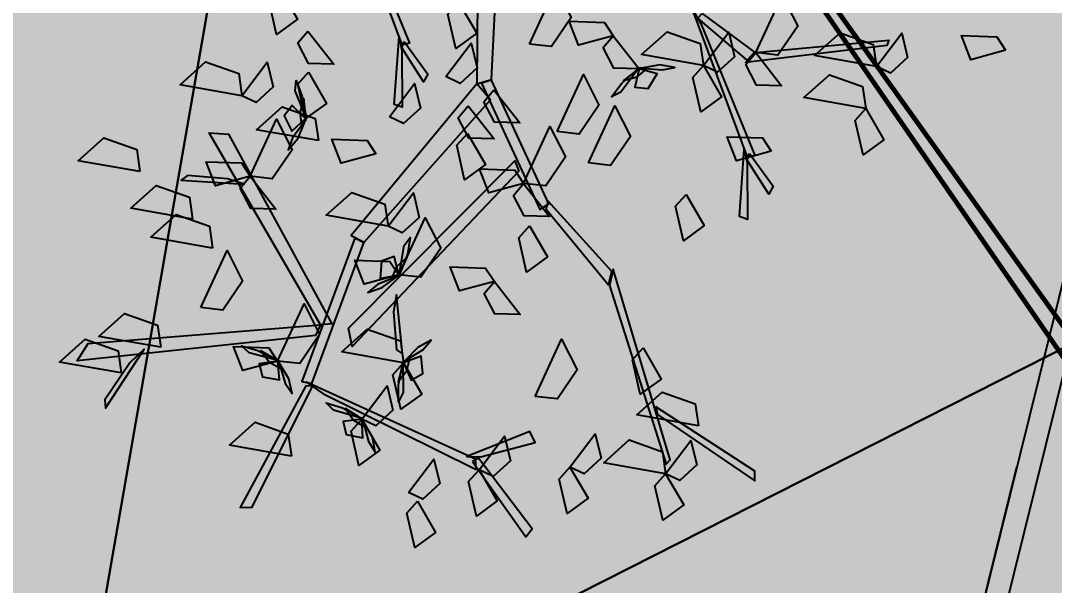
# Model space of a CAD drawing. Header units: metres. Extents: x 1851427 to 1852022, y 5183007 to 5183309.
# Drawn here: x 1851524.84 to 1851530.22, y 5183235.88 to 5183238.81 of the extents above; entities that cross this region are included whole.
import ezdxf

# ---------------------------------------------------------------- set-up
doc = ezdxf.new("R2010")
doc.units = ezdxf.units.M
doc.header["$LTSCALE"] = 2.5
doc.header["$PDMODE"] = 35
doc.header["$PDSIZE"] = 0.03
doc.layers.get('Defpoints').update_dxf_attribs({"linetype": 'CONTINUOUS'})
for name, color, linetype in [('PRO_PAR_HAC', 7, 'CONTINUOUS'), ('PRO_RES_AEP', 130, 'CONTINUOUS'), ('PRO_VOI_APLAT', 7, 'CONTINUOUS'), ('PRO_VOI_APLAT_CON', 6, 'CONTINUOUS'), ('PRO_VOI_BORDURES', 140, 'CONTINUOUS'), ('PRO_VOI_COTATION', 232, 'CONTINUOUS'), ('PRO_VOI_VEG', 81, 'CONTINUOUS'), ('TN_', 94, 'CONTINUOUS')]:
    doc.layers.add(name, color=color, linetype=linetype)
doc.layers.add('PRO_RES_EP', color=5, linetype='CONTINUOUS', lineweight=15)
doc.styles.add('Ecriture', font='')
doc.styles.get('Ecriture').set_extended_font_data('NewsGoth BT')
doc.dimstyles.new('Voirie', dxfattribs={"dimtxt": 0.8, "dimasz": 0.6, "dimexe": 0.18, "dimexo": 0.0625, "dimgap": 0, "dimtad": 0, "dimzin": 0, "dimdsep": 46, "dimtxsty": 'Ecriture', "dimcen": 0.04, "dimclrd": 256, "dimclre": 256, "dimclrt": 256, "dimaunit": 2, "dimadec": 3, "dimazin": 0, "dimtfac": 1, "dimtofl": 0, "dimtmove": 0, "dimatfit": 0, "dimfxl": 1, "dimtolj": 1, "dimtzin": 0, "dimlwd": -1, "dimarcsym": 0})

# ---------------------------------------------------------------- blocks, each defined once
blk = doc.blocks.new('arbre4')
at = {"layer": 'PRO_VOI_VEG', "color": 42, "linetype": 'ByBlock', "lineweight": -2, "extrusion": (-0.798146, 0.353014, 0.488205), "flags": 128}
for points, elevation in [([(0.5368, 2.0471), (1.3252, 3.4928), (1.3547, 3.3958), (0.4631, 1.8628), (0.5368, 2.0471)], 2.2142), ([(0.4609, 6.004), (1.2494, 7.4496), (1.2789, 7.3526), (0.3872, 5.8196), (0.4609, 6.004)], 1.3369)]:
    blk.add_lwpolyline(points, close=True, dxfattribs=dict(at, elevation=elevation))
at = {"layer": 'PRO_VOI_VEG', "color": 42, "linetype": 'ByBlock', "lineweight": -2, "extrusion": (0.123326, 0.805569, 0.579526), "elevation": 0.4072, "flags": 128}
blk.add_lwpolyline([(0.1341, 0.9159), (0.0441, 3.1302), (-0.0637, 3.0582), (-0.0278, 0.9055), (0.1341, 0.9159)], close=True, dxfattribs=at)
at = {"layer": 'PRO_VOI_VEG', "linetype": 'ByBlock', "lineweight": -2, "extrusion": (0.843665, 0.223353, 0.488205), "flags": 128}
for points, elevation in [([(-0.1897, 5.444), (-0.4522, 5.3383), (-0.5081, 5.7145), (-0.2471, 5.6566), (-0.1897, 5.444)], 0.9998), ([(-0.7234, 2.0725), (-0.9859, 1.9667), (-1.0417, 2.3429), (-0.7808, 2.2851), (-0.7234, 2.0725)], 0.5168), ([(-0.8503, 6.2345), (-1.1128, 6.1287), (-1.1687, 6.5049), (-0.9077, 6.4471), (-0.8503, 6.2345)], 1.4414), ([(-1.7636, 4.4768), (-2.026, 4.3711), (-2.0819, 4.7473), (-1.8209, 4.6894), (-1.7636, 4.4768)], 3.6562), ([(-1.6663, 5.3669), (-1.9288, 5.2612), (-1.9846, 5.6374), (-1.7237, 5.5795), (-1.6663, 5.3669)], 2.0649), ([(-2.46, 5.3933), (-2.7225, 5.2876), (-2.7783, 5.6638), (-2.5174, 5.6059), (-2.46, 5.3933)], 5.356), ([(-2.6258, 6.1114), (-2.8883, 6.0057), (-2.9441, 6.3819), (-2.6832, 6.324), (-2.6258, 6.1114)], 4.0724), ([(-2.4655, 5.2636), (-2.728, 5.1579), (-2.7838, 5.5341), (-2.5229, 5.4763), (-2.4655, 5.2636)], 2.2495), ([(-3.1219, 7.2801), (-3.3844, 7.1744), (-3.4402, 7.5506), (-3.1793, 7.4927), (-3.1219, 7.2801)], 1.9832), ([(-3.5987, 5.0186), (-3.8612, 4.9129), (-3.9171, 5.2891), (-3.6561, 5.2312), (-3.5987, 5.0186)], 2.6876), ([(-3.4152, 5.6727), (-3.6777, 5.567), (-3.7335, 5.9432), (-3.4726, 5.8853), (-3.4152, 5.6727)], 0.5909), ([(-4.0553, 5.725), (-4.3178, 5.6192), (-4.3737, 5.9954), (-4.1127, 5.9376), (-4.0553, 5.725)], 1.4249), ([(-4.2579, 6.596), (-4.5204, 6.4903), (-4.5763, 6.8665), (-4.3153, 6.8086), (-4.2579, 6.596)], 2.6498), ([(-4.537, 6.513), (-4.7995, 6.4072), (-4.8554, 6.7834), (-4.5944, 6.7256), (-4.537, 6.513)], 3.3545), ([(-4.1268, 5.5788), (-4.3893, 5.4731), (-4.4452, 5.8493), (-4.1842, 5.7914), (-4.1268, 5.5788)], 0.7589)]:
    blk.add_lwpolyline(points, close=True, dxfattribs=dict(at, elevation=elevation))
at = {"layer": 'PRO_VOI_VEG', "linetype": 'ByBlock', "lineweight": -2, "extrusion": (0.372929, 2.33265e-10, 0.92786), "elevation": 3.1369, "flags": 128}
blk.add_lwpolyline([(-1.1918, 1.1054), (-0.7838, 0.8607), (-1.0189, 0.7545), (-1.2229, 0.9299), (-1.1918, 1.1054)], close=True, dxfattribs=at)
at = {"layer": 'PRO_VOI_VEG', "linetype": 'ByBlock', "lineweight": -2, "extrusion": (-2.5163e-10, -0.654654, 0.755929), "elevation": 6.5073, "flags": 128}
blk.add_lwpolyline([(-1.4892, 4.3476), (-1.3162, 4.0051), (-1.503, 4.0296), (-1.5708, 4.238), (-1.4892, 4.3476)], close=True, dxfattribs=at)
at = {"layer": 'PRO_VOI_VEG', "linetype": 'ByBlock', "lineweight": -2, "extrusion": (0.372929, -8.74769e-10, 0.92786), "elevation": 7.8909, "flags": 128}
blk.add_lwpolyline([(-1.3806, 1.2122), (-0.9725, 0.9675), (-1.2076, 0.8613), (-1.4116, 1.0368), (-1.3806, 1.2122)], close=True, dxfattribs=at)
at = {"layer": 'PRO_VOI_VEG', "color": 42, "linetype": 'ByBlock', "lineweight": -2, "extrusion": (-0.89221, -0.02421, 0.450971), "flags": 128}
for points, elevation in [([(1.1483, 3.2196), (1.5663, 3.1308), (1.5398, 3.0075), (1.044, 3.198), (1.1483, 3.2196)], 2.5642), ([(2.2374, 7.0329), (2.6553, 6.9441), (2.6289, 6.8208), (2.1331, 7.0114), (2.2374, 7.0329)], 1.7248)]:
    blk.add_lwpolyline(points, close=True, dxfattribs=dict(at, elevation=elevation))
at = {"layer": 'PRO_VOI_VEG', "linetype": 'ByBlock', "lineweight": -2, "extrusion": (9.90247e-10, -0.872729, 0.488205), "elevation": 5.043, "flags": 128}
blk.add_lwpolyline([(0.7712, 6.6051), (0.5088, 6.4994), (0.4529, 6.8756), (0.7139, 6.8177), (0.7712, 6.6051)], close=True, dxfattribs=at)
at = {"layer": 'PRO_VOI_VEG', "color": 42, "linetype": 'ByBlock', "lineweight": -2, "extrusion": (-0.888751, 0.393088, 0.235804), "elevation": -0.3147, "flags": 128}
blk.add_lwpolyline([(0.3872, 6.1157), (0.5272, 8.0824), (0.6009, 7.9435), (0.4314, 6.0409), (0.3872, 6.1157)], close=True, dxfattribs=at)
at = {"layer": 'PRO_VOI_VEG', "linetype": 'ByBlock', "lineweight": -2, "extrusion": (-0.095442, 0.360509, 0.92786), "flags": 128}
for points, elevation in [([(2.3097, 3.6916), (2.7178, 3.4468), (2.4827, 3.3406), (2.2787, 3.5161), (2.3097, 3.6916)], 6.8952), ([(-1.0053, 3.759), (-0.5972, 3.5143), (-0.8323, 3.4081), (-1.0363, 3.5836), (-1.0053, 3.759)], 4.6237), ([(-2.2183, 4.6614), (-1.8102, 4.4167), (-2.0453, 4.3105), (-2.2493, 4.486), (-2.2183, 4.6614)], 5.7247), ([(1.8811, 4.0209), (2.2892, 3.7762), (2.0541, 3.67), (1.8501, 3.8455), (1.8811, 4.0209)], 6.3717), ([(-2.0413, 5.013), (-1.6333, 4.7683), (-1.8683, 4.6621), (-2.0724, 4.8376), (-2.0413, 5.013)], 5.8762), ([(3.2103, 3.6444), (3.6184, 3.3997), (3.3833, 3.2935), (3.1793, 3.469), (3.2103, 3.6444)], 6.0132), ([(2.956, 4.2829), (3.3641, 4.0382), (3.129, 3.932), (2.9249, 4.1074), (2.956, 4.2829)], 6.3648), ([(1.6, 4.094), (2.0081, 3.8493), (1.773, 3.7431), (1.569, 3.9185), (1.6, 4.094)], 4.489), ([(2.8862, 3.6731), (3.2943, 3.4284), (3.0592, 3.3222), (2.8552, 3.4976), (2.8862, 3.6731)], 4.1703), ([(3.4912, 4.3702), (3.8993, 4.1255), (3.6642, 4.0193), (3.4601, 4.1948), (3.4912, 4.3702)], 4.378), ([(3.8302, 4.4487), (4.2382, 4.204), (4.0032, 4.0978), (3.7991, 4.2733), (3.8302, 4.4487)], 4.3465), ([(1.8234, 4.4791), (2.2315, 4.2344), (1.9964, 4.1282), (1.7923, 4.3036), (1.8234, 4.4791)], 2.7729), ([(2.837, 5.3739), (3.245, 5.1292), (3.01, 5.023), (2.8059, 5.1984), (2.837, 5.3739)], 3.9746), ([(-0.0958, 6.0943), (0.3123, 5.8496), (0.0772, 5.7434), (-0.1268, 5.9188), (-0.0958, 6.0943)], 3.6851), ([(0.252, 6.3324), (0.6601, 6.0877), (0.425, 5.9815), (0.221, 6.1569), (0.252, 6.3324)], 3.5894)]:
    blk.add_lwpolyline(points, close=True, dxfattribs=dict(at, elevation=elevation))
at = {"layer": 'PRO_VOI_VEG', "color": 42, "linetype": 'ByBlock', "lineweight": -2, "extrusion": (-0.900289, 0.398191, 0.175849), "flags": 128}
for points, elevation in [([(1.3252, 3.9299), (1.4947, 5.3399), (1.561, 5.2748), (1.3768, 3.9299), (1.3252, 3.9299)], 0.9752), ([(1.2494, 7.3821), (1.4189, 8.7921), (1.4852, 8.727), (1.301, 7.3821), (1.2494, 7.3821)], -1.1483)]:
    blk.add_lwpolyline(points, close=True, dxfattribs=dict(at, elevation=elevation))
at = {"layer": 'PRO_VOI_VEG', "linetype": 'ByBlock', "lineweight": -2, "extrusion": (0.632852, 0.167542, 0.755929), "flags": 128}
for points, elevation in [([(-0.8538, 5.1759), (-0.6808, 4.8334), (-0.8676, 4.8579), (-0.9354, 5.0663), (-0.8538, 5.1759)], 2.4484), ([(-1.2153, 6.1317), (-1.0423, 5.7892), (-1.2291, 5.8137), (-1.2969, 6.0221), (-1.2153, 6.1317)], 5.812), ([(-1.7636, 2.9664), (-1.5906, 2.6238), (-1.7773, 2.6484), (-1.8451, 2.8568), (-1.7636, 2.9664)], 4.9608), ([(-2.1902, 3.1164), (-2.0172, 2.7738), (-2.204, 2.7984), (-2.2718, 3.0067), (-2.1902, 3.1164)], 6.9869), ([(-1.3605, 2.6479), (-1.1875, 2.3054), (-1.3742, 2.3299), (-1.442, 2.5383), (-1.3605, 2.6479)], 1.0322), ([(-2.1246, 6.0027), (-1.9516, 5.6602), (-2.1383, 5.6847), (-2.2061, 5.8931), (-2.1246, 6.0027)], 4.4873), ([(-3.4152, 5.7263), (-3.2422, 5.3838), (-3.4289, 5.4083), (-3.4967, 5.6167), (-3.4152, 5.7263)], 3.1695), ([(-4.0553, 4.899), (-3.8824, 4.5565), (-4.0691, 4.5811), (-4.1369, 4.7894), (-4.0553, 4.899)], 3.2871), ([(-4.2579, 4.4124), (-4.0849, 4.0699), (-4.2716, 4.0944), (-4.3394, 4.3028), (-4.2579, 4.4124)], 3.7085), ([(-4.0434, 7.2457), (-3.8704, 6.9032), (-4.0572, 6.9277), (-4.125, 7.1361), (-4.0434, 7.2457)], 5.1543), ([(-4.537, 4.9837), (-4.364, 4.6412), (-4.5507, 4.6658), (-4.6185, 4.8741), (-4.537, 4.9837)], 5.3697)]:
    blk.add_lwpolyline(points, close=True, dxfattribs=dict(at, elevation=elevation))
at = {"layer": 'PRO_VOI_VEG', "linetype": 'ByBlock', "lineweight": -2, "extrusion": (4.78427e-09, -0.654654, 0.755929), "elevation": 6.6466, "flags": 128}
blk.add_lwpolyline([(0.7712, 4.1997), (0.9442, 3.8572), (0.7575, 3.8818), (0.6897, 4.0901), (0.7712, 4.1997)], close=True, dxfattribs=at)
at = {"layer": 'PRO_VOI_VEG', "color": 6, "linetype": 'ByBlock', "lineweight": -2, "extrusion": (-0.960342, -0.224855, 0.164872), "elevation": 2.9071, "flags": 128}
blk.add_lwpolyline([(1.2254, 5.9975), (1.0034, 5.8906), (0.9329, 6.0699), (1.0588, 6.124), (1.2254, 5.9975)], close=True, dxfattribs=at)
at = {"layer": 'PRO_VOI_VEG', "color": 42, "linetype": 'ByBlock', "lineweight": -2, "extrusion": (-0.853501, 0.377497, 0.359211), "elevation": 0.7196, "flags": 128}
blk.add_lwpolyline([(0.5272, 8.0527), (0.1072, 10.5556), (0.1514, 10.5556), (0.623, 7.9194), (0.5272, 8.0527)], close=True, dxfattribs=at)
at = {"layer": 'PRO_VOI_VEG', "linetype": 'ByBlock', "lineweight": -2, "extrusion": (-4.92672e-09, -0.654654, 0.755929), "elevation": 6.7802, "flags": 128}
blk.add_lwpolyline([(1.818, 4.0455), (1.991, 3.703), (1.8042, 3.7275), (1.7365, 3.9359), (1.818, 4.0455)], close=True, dxfattribs=at)
at = {"layer": 'PRO_VOI_VEG', "linetype": 'ByBlock', "lineweight": -2, "extrusion": (9.90357e-10, -0.872729, 0.488205), "elevation": 5.0562, "flags": 128}
blk.add_lwpolyline([(3.6703, 5.9667), (3.4079, 5.861), (3.352, 6.2372), (3.613, 6.1793), (3.6703, 5.9667)], close=True, dxfattribs=at)
at = {"layer": 'PRO_VOI_VEG', "color": 42, "linetype": 'ByBlock', "lineweight": -2, "extrusion": (0.715812, 0.230111, 0.659289), "elevation": 1.31, "flags": 128}
blk.add_lwpolyline([(-1.3064, 2.5579), (-1.9997, 4.5127), (-2.081, 4.4029), (-1.4555, 2.4808), (-1.3064, 2.5579)], close=True, dxfattribs=at)
at = {"layer": 'PRO_VOI_VEG', "color": 42, "linetype": 'ByBlock', "lineweight": -2, "extrusion": (0.117148, 0.690201, 0.714072), "elevation": 0.9423, "flags": 128}
for points in [[(-0.0158, 2.9868), (-0.5345, 4.2377), (-0.5974, 4.1723), (-0.0875, 2.9468), (-0.0158, 2.9868)], [(-0.3516, 3.8619), (0.7588, 5.8409), (0.7985, 5.6534), (-0.3165, 3.7606), (-0.3516, 3.8619)]]:
    blk.add_lwpolyline(points, close=True, dxfattribs=at)
at = {"layer": 'PRO_VOI_VEG', "linetype": 'ByBlock', "lineweight": -2, "extrusion": (0.372929, -1.31215e-09, 0.92786), "flags": 128}
for points, elevation in [([(-1.8552, 2.7885), (-1.4471, 2.5438), (-1.6822, 2.4376), (-1.8862, 2.6131), (-1.8552, 2.7885)], 7.7453), ([(-2.0174, 3.74), (-1.6094, 3.4953), (-1.8444, 3.3891), (-2.0485, 3.5645), (-2.0174, 3.74)], 3.9482)]:
    blk.add_lwpolyline(points, close=True, dxfattribs=dict(at, elevation=elevation))
at = {"layer": 'PRO_VOI_VEG', "color": 6, "linetype": 'ByBlock', "lineweight": -2, "extrusion": (0.691544, -0.703267, 0.164872), "elevation": 2.9047, "flags": 128}
blk.add_lwpolyline([(-0.3312, 7.1829), (-0.5532, 7.076), (-0.6237, 7.2553), (-0.4979, 7.3094), (-0.3312, 7.1829)], close=True, dxfattribs=at)
at = {"layer": 'PRO_VOI_VEG', "color": 6, "linetype": 'ByBlock', "lineweight": -2, "extrusion": (-0.401921, 0.908201, 0.116747), "elevation": -0.7955, "flags": 128}
blk.add_lwpolyline([(-0.2899, 7.7088), (-0.1384, 7.9343), (-0.2419, 8.1488), (-0.3306, 7.9948), (-0.2899, 7.7088)], close=True, dxfattribs=at)
at = {"layer": 'PRO_VOI_VEG', "color": 6, "linetype": 'ByBlock', "lineweight": -2, "extrusion": (0.353183, -0.798071, 0.488205), "elevation": 5.1648, "flags": 128}
blk.add_lwpolyline([(0.2825, 5.7613), (0.1901, 5.5471), (0.2715, 5.4303), (0.3824, 5.5617), (0.2825, 5.7613)], close=True, dxfattribs=at)
at = {"layer": 'PRO_VOI_VEG', "color": 6, "linetype": 'ByBlock', "lineweight": -2, "extrusion": (-0.120391, -0.981089, 0.151559), "elevation": 2.4311, "flags": 128}
blk.add_lwpolyline([(1.1285, 7.2535), (1.2856, 7.2074), (1.376, 7.3632), (1.264, 7.4458), (1.1285, 7.2535)], close=True, dxfattribs=at)
at = {"layer": 'PRO_VOI_VEG', "color": 6, "linetype": 'ByBlock', "lineweight": -2, "extrusion": (-0.865324, 0.113447, 0.488205), "elevation": 4.2767, "flags": 128}
blk.add_lwpolyline([(1.8089, 4.9189), (1.7165, 4.7047), (1.7978, 4.5879), (1.9088, 4.7193), (1.8089, 4.9189)], close=True, dxfattribs=at)
at = {"layer": 'PRO_VOI_VEG', "color": 6, "linetype": 'ByBlock', "lineweight": -2, "extrusion": (0.984735, -0.129102, 0.116747), "elevation": -0.5707, "flags": 128}
blk.add_lwpolyline([(-1.8163, 6.5056), (-1.6647, 6.731), (-1.7683, 6.9455), (-1.857, 6.7915), (-1.8163, 6.5056)], close=True, dxfattribs=at)
at = {"layer": 'PRO_VOI_VEG', "linetype": 'ByBlock', "lineweight": -2, "extrusion": (-2.51659e-10, -0.654654, 0.755929), "elevation": 4.1288, "flags": 128}
blk.add_lwpolyline([(-0.1438, 1.5758), (0.0292, 1.2333), (-0.1576, 1.2578), (-0.2253, 1.4662), (-0.1438, 1.5758)], close=True, dxfattribs=at)
at = {"layer": 'PRO_VOI_VEG', "color": 42, "linetype": 'ByBlock', "lineweight": -2, "extrusion": (0.467607, -0.569947, 0.67565), "elevation": 4.1436, "flags": 128}
blk.add_lwpolyline([(-3.2067, 2.3733), (-2.8223, 4.7475), (-2.7247, 4.5887), (-3.1414, 2.2936), (-3.2067, 2.3733)], close=True, dxfattribs=at)
at = {"layer": 'PRO_VOI_VEG', "color": 6, "linetype": 'ByBlock', "lineweight": -2, "extrusion": (-0.77532, 0.613114, 0.151559), "elevation": 1.1712, "flags": 128}
blk.add_lwpolyline([(2.252, 6.2642), (2.4091, 6.2181), (2.4995, 6.3739), (2.3875, 6.4566), (2.252, 6.2642)], close=True, dxfattribs=at)
at = {"layer": 'PRO_VOI_VEG', "linetype": 'ByBlock', "lineweight": -2, "extrusion": (1.09031e-10, -0.654654, 0.755929), "elevation": 6.9341, "flags": 128}
blk.add_lwpolyline([(-0.342, 3.8678), (-0.169, 3.5253), (-0.3558, 3.5498), (-0.4236, 3.7582), (-0.342, 3.8678)], close=True, dxfattribs=at)
at = {"layer": 'PRO_VOI_VEG', "linetype": 'ByBlock', "lineweight": -2, "extrusion": (0.372929, 1.77868e-09, 0.92786), "elevation": 3.2759, "flags": 128}
blk.add_lwpolyline([(-2.1056, 0.7597), (-1.6975, 0.515), (-1.9326, 0.4088), (-2.1366, 0.5843), (-2.1056, 0.7597)], close=True, dxfattribs=at)
at = {"layer": 'PRO_VOI_VEG', "linetype": 'ByBlock', "lineweight": -2, "extrusion": (9.9025e-10, -0.872729, 0.488205), "flags": 128}
for points, elevation in [([(-1.0531, 2.6869), (-1.3155, 2.5812), (-1.3714, 2.9574), (-1.1104, 2.8995), (-1.0531, 2.6869)], 3.7029), ([(0.0247, 2.5397), (-0.2377, 2.434), (-0.2936, 2.8102), (-0.0327, 2.7523), (0.0247, 2.5397)], 3.9661)]:
    blk.add_lwpolyline(points, close=True, dxfattribs=dict(at, elevation=elevation))
at = {"layer": 'PRO_VOI_VEG', "linetype": 'ByBlock', "lineweight": -2, "extrusion": (0.372929, 2.33267e-10, 0.92786), "elevation": 4.7025, "flags": 128}
blk.add_lwpolyline([(-2.2215, 1.8634), (-1.8134, 1.6187), (-2.0485, 1.5125), (-2.2525, 1.6879), (-2.2215, 1.8634)], close=True, dxfattribs=at)
at = {"layer": 'PRO_VOI_VEG', "linetype": 'ByBlock', "lineweight": -2, "extrusion": (-3.21725e-09, -0.872729, 0.488205), "flags": 128}
for points, elevation in [([(-1.9978, 3.4295), (-2.2603, 3.3238), (-2.3161, 3.7), (-2.0552, 3.6421), (-1.9978, 3.4295)], 4.2301), ([(-0.951, 2.6381), (-1.2135, 2.5324), (-1.2694, 2.9086), (-1.0084, 2.8507), (-0.951, 2.6381)], 4.7174)]:
    blk.add_lwpolyline(points, close=True, dxfattribs=dict(at, elevation=elevation))
at = {"layer": 'PRO_VOI_VEG', "color": 42, "linetype": 'ByBlock', "lineweight": -2, "extrusion": (0.64699, -0.584454, 0.489712), "elevation": 2.7052, "flags": 128}
blk.add_lwpolyline([(-2.9553, 5.3285), (-3.1179, 5.8389), (-3.1744, 5.874), (-2.9114, 5.0814), (-2.9553, 5.3285)], close=True, dxfattribs=at)
at = {"layer": 'PRO_VOI_VEG', "linetype": 'ByBlock', "lineweight": -2, "extrusion": (9.90251e-10, -0.872729, 0.488205), "flags": 128}
for points, elevation in [([(1.8787, 4.4069), (1.6162, 4.3012), (1.5604, 4.6774), (1.8213, 4.6196), (1.8787, 4.4069)], 4.8938), ([(-0.2458, 3.7736), (-0.5083, 3.6679), (-0.5642, 4.0441), (-0.3032, 3.9862), (-0.2458, 3.7736)], 5.4695)]:
    blk.add_lwpolyline(points, close=True, dxfattribs=dict(at, elevation=elevation))
at = {"layer": 'PRO_VOI_VEG', "linetype": 'ByBlock', "lineweight": -2, "extrusion": (-2.51652e-10, -0.654654, 0.755929), "elevation": 5.8288, "flags": 128}
blk.add_lwpolyline([(-1.9978, 2.3791), (-1.8248, 2.0365), (-2.0115, 2.0611), (-2.0793, 2.2695), (-1.9978, 2.3791)], close=True, dxfattribs=at)
at = {"layer": 'PRO_VOI_VEG', "linetype": 'ByBlock', "lineweight": -2, "extrusion": (-4.92671e-09, -0.654654, 0.755929), "flags": 128}
for points, elevation in [([(0.0247, 2.5212), (0.1977, 2.1787), (0.011, 2.2032), (-0.0568, 2.4116), (0.0247, 2.5212)], 6.3046), ([(-0.2458, 0.7992), (-0.0728, 0.4567), (-0.2596, 0.4813), (-0.3274, 0.6896), (-0.2458, 0.7992)], 5.4003)]:
    blk.add_lwpolyline(points, close=True, dxfattribs=dict(at, elevation=elevation))
at = {"layer": 'PRO_VOI_VEG', "color": 42, "linetype": 'ByBlock', "lineweight": -2, "extrusion": (-0.708702, 0.594292, 0.380209), "elevation": -0.1795, "flags": 128}
blk.add_lwpolyline([(1.7418, 4.0115), (1.9291, 5.8754), (1.8347, 5.7712), (1.6866, 3.9569), (1.7418, 4.0115)], close=True, dxfattribs=at)
at = {"layer": 'PRO_VOI_VEG', "linetype": 'ByBlock', "lineweight": -2, "extrusion": (0.372929, 1.77869e-09, 0.92786), "elevation": 3.9185, "flags": 128}
blk.add_lwpolyline([(-2.8291, 2.5999), (-2.4211, 2.3552), (-2.6561, 2.249), (-2.8602, 2.4245), (-2.8291, 2.5999)], close=True, dxfattribs=at)
at = {"layer": 'PRO_VOI_VEG', "color": 42, "linetype": 'ByBlock', "lineweight": -2, "extrusion": (0.61949, 0.103981, 0.778087), "elevation": 2.2461, "flags": 128}
for points in [[(-2.2906, 3.9436), (-3.2312, 4.7621), (-3.2626, 4.6739), (-2.3395, 3.8728), (-2.2906, 3.9436)], [(-2.9243, 4.5299), (-2.6846, 6.8004), (-2.5776, 6.6586), (-2.8544, 4.4601), (-2.9243, 4.5299)]]:
    blk.add_lwpolyline(points, close=True, dxfattribs=at)
at = {"layer": 'PRO_VOI_VEG', "linetype": 'ByBlock', "lineweight": -2, "extrusion": (0.372929, 2.33268e-10, 0.92786), "elevation": 2.9444, "flags": 128}
blk.add_lwpolyline([(-2.9622, 3.8098), (-2.5541, 3.565), (-2.7892, 3.4588), (-2.9932, 3.6343), (-2.9622, 3.8098)], close=True, dxfattribs=at)
at = {"layer": 'PRO_VOI_VEG', "color": 6, "linetype": 'ByBlock', "lineweight": -2, "extrusion": (-0.937099, 0.307673, 0.164872), "elevation": 0.7776, "flags": 128}
blk.add_lwpolyline([(2.9866, 4.5535), (2.7646, 4.4466), (2.6941, 4.6259), (2.82, 4.6801), (2.9866, 4.5535)], close=True, dxfattribs=at)
at = {"layer": 'PRO_VOI_VEG', "color": 6, "linetype": 'ByBlock', "lineweight": -2, "extrusion": (-0.67993, 0.547131, 0.488205), "elevation": 1.3471, "flags": 128}
blk.add_lwpolyline([(2.8004, 4.5235), (2.7079, 4.3093), (2.7893, 4.1925), (2.9002, 4.3239), (2.8004, 4.5235)], close=True, dxfattribs=at)
at = {"layer": 'PRO_VOI_VEG', "color": 6, "linetype": 'ByBlock', "lineweight": -2, "extrusion": (0.773757, -0.622632, 0.116747), "elevation": 1.5696, "flags": 128}
blk.add_lwpolyline([(-2.8077, 4.4665), (-2.6562, 4.6919), (-2.7597, 4.9064), (-2.8484, 4.7524), (-2.8077, 4.4665)], close=True, dxfattribs=at)
at = {"layer": 'PRO_VOI_VEG', "color": 6, "linetype": 'ByBlock', "lineweight": -2, "extrusion": (-0.343079, 0.926999, 0.151559), "elevation": -1.6061, "flags": 128}
blk.add_lwpolyline([(1.8903, 4.894), (2.0475, 4.8479), (2.1378, 5.0037), (2.0259, 5.0864), (1.8903, 4.894)], close=True, dxfattribs=at)
at = {"layer": 'PRO_VOI_VEG', "color": 42, "linetype": 'ByBlock', "lineweight": -2, "extrusion": (-0.69055, 0.517001, 0.505816), "elevation": 0.7271, "flags": 128}
for points in [[(2.0587, 5.7834), (2.9491, 7.8955), (2.9065, 7.9111), (1.9406, 5.6968), (2.0587, 5.7834)], [(2.6735, 7.3969), (2.7007, 9.1258), (2.6383, 9.0488), (2.6323, 7.3121), (2.6735, 7.3969)]]:
    blk.add_lwpolyline(points, close=True, dxfattribs=at)
at = {"layer": 'PRO_VOI_VEG', "linetype": 'ByBlock', "lineweight": -2, "extrusion": (0.372929, 1.77872e-09, 0.92786), "elevation": 5.0784, "flags": 128}
blk.add_lwpolyline([(-3.4013, 4.0843), (-2.9932, 3.8396), (-3.2283, 3.7334), (-3.4323, 3.9089), (-3.4013, 4.0843)], close=True, dxfattribs=at)
at = {"layer": 'PRO_VOI_VEG', "color": 42, "linetype": 'ByBlock', "lineweight": -2, "extrusion": (0.124848, 0.849428, 0.512724), "elevation": -0.4391, "flags": 128}
blk.add_lwpolyline([(0.5482, 5.5351), (0.5064, 6.0797), (0.4602, 6.1345), (0.5351, 5.2847), (0.5482, 5.5351)], close=True, dxfattribs=at)
at = {"layer": 'PRO_VOI_VEG', "color": 42, "linetype": 'ByBlock', "lineweight": -2, "extrusion": (0.750363, 0.284537, 0.596652), "elevation": 0.241, "flags": 128}
blk.add_lwpolyline([(-2.0561, 6.994), (-2.2266, 7.4737), (-2.2837, 7.5056), (-2.0083, 6.7608), (-2.0561, 6.994)], close=True, dxfattribs=at)
at = {"layer": 'PRO_VOI_VEG', "linetype": 'ByBlock', "lineweight": -2, "extrusion": (9.90252e-10, -0.872729, 0.488205), "elevation": 5.2168, "flags": 128}
blk.add_lwpolyline([(-1.8958, 2.3588), (-2.1583, 2.2531), (-2.2141, 2.6293), (-1.9532, 2.5714), (-1.8958, 2.3588)], close=True, dxfattribs=at)
at = {"layer": 'PRO_VOI_VEG', "color": 6, "linetype": 'ByBlock', "lineweight": -2, "extrusion": (-0.395699, -0.90346, 0.164872), "elevation": 4.5799, "flags": 128}
blk.add_lwpolyline([(-0.37, 3.9179), (-0.592, 3.811), (-0.6625, 3.9903), (-0.5366, 4.0445), (-0.37, 3.9179)], close=True, dxfattribs=at)
at = {"layer": 'PRO_VOI_VEG', "color": 6, "linetype": 'ByBlock', "lineweight": -2, "extrusion": (0.693632, 0.710806, 0.116747), "elevation": -3.1887, "flags": 128}
blk.add_lwpolyline([(-1.0261, 5.0258), (-0.8745, 5.2513), (-0.978, 5.4657), (-1.0667, 5.3117), (-1.0261, 5.0258)], close=True, dxfattribs=at)
at = {"layer": 'PRO_VOI_VEG', "color": 6, "linetype": 'ByBlock', "lineweight": -2, "extrusion": (0.497589, -0.85407, 0.151559), "elevation": 3.5984, "flags": 128}
blk.add_lwpolyline([(-2.5704, 6.8441), (-2.4133, 6.798), (-2.3229, 6.9538), (-2.4349, 7.0364), (-2.5704, 6.8441)], close=True, dxfattribs=at)
at = {"layer": 'PRO_VOI_VEG', "color": 6, "linetype": 'ByBlock', "lineweight": -2, "extrusion": (-0.609521, -0.624612, 0.488205), "elevation": 5.5284, "flags": 128}
blk.add_lwpolyline([(1.0187, 2.1845), (0.9263, 1.9703), (1.0076, 1.8535), (1.1185, 1.9849), (1.0187, 2.1845)], close=True, dxfattribs=at)
at = {"layer": 'PRO_VOI_VEG', "color": 6, "linetype": 'ByBlock', "lineweight": -2, "extrusion": (-0.955509, -0.253047, 0.151559), "elevation": 3.3624, "flags": 128}
blk.add_lwpolyline([(2.8191, 4.1322), (2.9762, 4.0861), (3.0665, 4.2419), (2.9546, 4.3245), (2.8191, 4.1322)], close=True, dxfattribs=at)
at = {"layer": 'PRO_VOI_VEG', "color": 6, "linetype": 'ByBlock', "lineweight": -2, "extrusion": (-0.869419, 0.480084, 0.116747), "elevation": 0.026, "flags": 128}
blk.add_lwpolyline([(3.5089, 7.3829), (3.6604, 7.6084), (3.5569, 7.8228), (3.4682, 7.6689), (3.5089, 7.3829)], close=True, dxfattribs=at)
at = {"layer": 'PRO_VOI_VEG', "color": 6, "linetype": 'ByBlock', "lineweight": -2, "extrusion": (0.763992, -0.421868, 0.488205), "elevation": 4.3083, "flags": 128}
blk.add_lwpolyline([(-3.5163, 5.9794), (-3.6087, 5.7653), (-3.5273, 5.6484), (-3.4164, 5.7799), (-3.5163, 5.9794)], close=True, dxfattribs=at)
at = {"layer": 'PRO_VOI_VEG', "linetype": 'ByBlock', "lineweight": -2, "extrusion": (0.372929, -1.31216e-09, 0.92786), "elevation": 5.7831, "flags": 128}
blk.add_lwpolyline([(-3.8049, 2.3312), (-3.3969, 2.0864), (-3.6319, 1.9802), (-3.836, 2.1557), (-3.8049, 2.3312)], close=True, dxfattribs=at)
at = {"layer": 'PRO_VOI_VEG', "color": 6, "linetype": 'ByBlock', "lineweight": -2, "extrusion": (0.976083, -0.141702, 0.164872), "elevation": 0.7578, "flags": 128}
blk.add_lwpolyline([(-3.5849, 7.3108), (-3.8069, 7.2039), (-3.8774, 7.3832), (-3.7515, 7.4374), (-3.5849, 7.3108)], close=True, dxfattribs=at)
at = {"layer": 'PRO_VOI_VEG', "color": 42, "linetype": 'ByBlock', "lineweight": -2, "extrusion": (0.777245, 0.333464, 0.533566), "elevation": -0.0008, "flags": 128}
blk.add_lwpolyline([(-2.6382, 5.5886), (-3.2152, 7.1795), (-3.2534, 7.0318), (-2.663, 5.5072), (-2.6382, 5.5886)], close=True, dxfattribs=at)
at = {"layer": 'PRO_VOI_VEG', "color": 42, "linetype": 'ByBlock', "lineweight": -2, "extrusion": (-0.337138, 0.359844, 0.869971), "elevation": 3.3126, "flags": 128}
blk.add_lwpolyline([(3.6593, 3.7129), (3.3029, 5.115), (3.2496, 5.0518), (3.6795, 3.5442), (3.6593, 3.7129)], close=True, dxfattribs=at)
at = {"layer": 'PRO_VOI_VEG', "color": 6, "linetype": 'ByBlock', "lineweight": -2, "extrusion": (-0.424212, -0.890428, 0.164872), "elevation": 4.868, "flags": 128}
blk.add_lwpolyline([(0.4922, 4.5123), (0.2702, 4.4054), (0.1997, 4.5847), (0.3256, 4.6389), (0.4922, 4.5123)], close=True, dxfattribs=at)
at = {"layer": 'PRO_VOI_VEG', "color": 6, "linetype": 'ByBlock', "lineweight": -2, "extrusion": (0.715872, 0.688402, 0.116747), "elevation": -2.9858, "flags": 128}
blk.add_lwpolyline([(-1.8985, 5.6401), (-1.7469, 5.8656), (-1.8505, 6.08), (-1.9392, 5.9261), (-1.8985, 5.6401)], close=True, dxfattribs=at)
at = {"layer": 'PRO_VOI_VEG', "color": 6, "linetype": 'ByBlock', "lineweight": -2, "extrusion": (-0.629064, -0.604925, 0.488205), "elevation": 5.7246, "flags": 128}
blk.add_lwpolyline([(1.8911, 2.801), (1.7987, 2.5868), (1.88, 2.47), (1.991, 2.6014), (1.8911, 2.801)], close=True, dxfattribs=at)
at = {"layer": 'PRO_VOI_VEG', "color": 6, "linetype": 'ByBlock', "lineweight": -2, "extrusion": (-0.963068, -0.222551, 0.151559), "elevation": 2.9058, "flags": 128}
blk.add_lwpolyline([(3.5014, 4.8434), (3.6585, 4.7973), (3.7488, 4.9531), (3.6369, 5.0358), (3.5014, 4.8434)], close=True, dxfattribs=at)
at = {"layer": 'PRO_VOI_VEG', "color": 42, "linetype": 'ByBlock', "lineweight": -2, "extrusion": (0.11427, 0.52295, 0.844669), "elevation": 2.2674, "flags": 128}
blk.add_lwpolyline([(-0.4699, 6.4342), (-0.8545, 6.2418), (-0.8043, 6.1529), (-0.3651, 6.448), (-0.4699, 6.4342)], close=True, dxfattribs=at)
at = {"layer": 'PRO_VOI_VEG', "color": 42, "linetype": 'ByBlock', "lineweight": -2, "extrusion": (-0.429529, 0.712039, 0.555433), "elevation": 0.1677, "flags": 128}
blk.add_lwpolyline([(2.6312, 6.333), (2.6314, 7.5727), (2.5584, 7.5319), (2.5804, 6.3444), (2.6312, 6.333)], close=True, dxfattribs=at)
blk = doc.blocks.new('*D78')
at = {"layer": 'Defpoints', "color": 0, "transparency": 16777216}
for p in [(1851530.041, 5183236.552), (1851534.894, 5183235.3486), (1851534.5601, 5183234.0018)]:
    blk.add_point(p, dxfattribs=at)
at = {"layer": 'PRO_VOI_COTATION', "lineweight": -2, "transparency": 16777216}
for p, q in [((1851530.026, 5183236.4913), (1851529.6638, 5183235.0305)), ((1851534.879, 5183235.2879), (1851534.5168, 5183233.8271))]:
    blk.add_line(p, q, dxfattribs=at)
at = {"layer": 'PRO_VOI_COTATION', "transparency": 16777216}
for p, q in [((1851529.1247, 5183235.3497), (1851528.5424, 5183235.4941)), ((1851535.1425, 5183233.8574), (1851535.7248, 5183233.713))]:
    blk.add_line(p, q, dxfattribs=at)
for points in [[(1851529.1488, 5183235.4467), (1851529.1006, 5183235.2526), (1851529.7071, 5183235.2053)], [(1851535.1665, 5183233.9545), (1851535.1184, 5183233.7604), (1851534.5601, 5183234.0018)]]:
    blk.add_solid(points, dxfattribs=at)
at = {"layer": 'PRO_VOI_COTATION', "transparency": 16777216, "insert": (1851536.7926, 5183233.4483), "char_height": 0.8, "attachment_point": 5, "rotation": 346.0733, "style": 'Ecriture'}
blk.add_mtext('\\A1;5.00', dxfattribs=at)

msp = doc.modelspace()

# ---------------------------------------------------------------- hatches: boundary and pattern name
at = {"layer": 'PRO_PAR_HAC'}
h = msp.add_hatch(color=41, dxfattribs=at)
h.dxf.hatch_style = 1
h.paths.add_polyline_path([(1851538.9338, 5183251.64), (1851540.1372, 5183256.493), (1851535.2842, 5183257.6964), (1851533.8257, 5183251.8146), (1851514.3285, 5183256.6493), (1851520.1798, 5183275.941), (1851523.8674, 5183277.7796), (1851518.7433, 5183279.6573), (1851510.2941, 5183251.8868), (1851507.4752, 5183237.3927), (1851507.0065, 5183234.9827), (1851502.018, 5183220.8867), (1851502.0405, 5183220.8743), (1851503.3297, 5183224.5084), (1851507.8661, 5183237.2958), (1851533.7833, 5183230.8691), (1851534.9867, 5183235.7221)])
h = msp.add_hatch(color=94, dxfattribs=at)
h.dxf.hatch_style = 1
h.paths.add_polyline_path([(1851531.1926, 5183241.1962), (1851530.7547, 5183241.9229), (1851509.3868, 5183247.2215), (1851507.0065, 5183234.9827), (1851502.018, 5183220.8867), (1851502.0405, 5183220.8743), (1851503.3297, 5183224.5084), (1851507.8661, 5183237.2958), (1851528.9302, 5183232.0725)])
at = {"layer": 'PRO_VOI_APLAT'}
h = msp.add_hatch(color=41, dxfattribs=at)
h.dxf.hatch_style = 1
h.paths.add_polyline_path([(1851510.8111, 5183253.5858), (1851513.2183, 5183252.9889), (1851513.1834, 5183252.8739), (1851515.4065, 5183252.3226), (1851518.4347, 5183254.1475), (1851529.1114, 5183251.5), (1851530.9362, 5183248.4717), (1851533.5041, 5183250.0192), (1851535.3718, 5183257.5511), (1851539.9919, 5183256.4054), (1851533.6957, 5183231.0144), (1851529.0756, 5183232.1601), (1851531.2802, 5183241.0508), (1851529.7328, 5183243.6187), (1851509.6544, 5183248.5976), (1851510.2941, 5183251.8868)])
h = msp.add_hatch(color=81, dxfattribs=at)
h.dxf.hatch_style = 1
h.paths.add_polyline_path([(1851509.3715, 5183247.1429), (1851530.6484, 5183241.8669), (1851531.1518, 5183241.0314), (1851528.9302, 5183232.0725), (1851507.8661, 5183237.2958), (1851502.0405, 5183220.8743), (1851502.018, 5183220.8867), (1851507.0065, 5183234.9827)])
at = {"layer": 'PRO_VOI_BORDURES'}
h = msp.add_hatch(color=256, dxfattribs=at)
h.dxf.hatch_style = 1
h.paths.add_polyline_path([(1851511.6556, 5183247.9777), (1851529.6557, 5183243.5142), (1851531.1518, 5183241.0314), (1851528.9302, 5183232.0725), (1851533.7833, 5183230.8691), (1851540.1372, 5183256.493), (1851535.2842, 5183257.6964), (1851533.3996, 5183250.0963), (1851530.977, 5183248.6365), (1851529.1885, 5183251.6045), (1851518.4154, 5183254.2759), (1851515.3872, 5183252.4511), (1851513.2183, 5183252.9889), (1851513.1834, 5183252.8739), (1851515.4065, 5183252.3226), (1851518.4347, 5183254.1475), (1851529.1114, 5183251.5), (1851530.9362, 5183248.4717), (1851533.5041, 5183250.0192), (1851535.3718, 5183257.5511), (1851539.9919, 5183256.4054), (1851533.6957, 5183231.0144), (1851529.0756, 5183232.1601), (1851531.2802, 5183241.0508), (1851529.7328, 5183243.6187), (1851511.696, 5183248.0913)])

# ---------------------------------------------------------------- linework, layer by layer
at = {"layer": 'PRO_RES_AEP', "const_width": 0.025, "flags": 128}
msp.add_lwpolyline([(1851513.7745, 5183253.4439), (1851514.3417, 5183253.4166, -0.048791), (1851516.2681, 5183253.1342), (1851531.3759, 5183249.3879, -0.373622), (1851533.5627, 5183246.2764), (1851533.1729, 5183242.4871, -0.146233), (1851528.0392, 5183229.654)], format="xyb", dxfattribs=at)
at = {"layer": 'PRO_RES_EP', "const_width": 0.025, "flags": 128}
for points in [[(1851527.2183, 5183241.4811), (1851532.3827, 5183234.2736, 0.115538), (1851535.0765, 5183232.0493), (1851535.812, 5183231.6897, 0)], [(1851527.2183, 5183241.4811), (1851530.4024, 5183236.8699, -0.287321), (1851530.4361, 5183233.1303)]]:
    msp.add_lwpolyline(points, format="xyb", dxfattribs=at)
at = {"layer": 'PRO_VOI_APLAT_CON', "flags": 128}
for points in [[(1851510.8111, 5183253.5858), (1851513.2183, 5183252.9889), (1851513.1834, 5183252.8739), (1851515.4065, 5183252.3226), (1851518.4347, 5183254.1475), (1851529.1114, 5183251.5), (1851530.9362, 5183248.4717), (1851533.5041, 5183250.0192), (1851535.3718, 5183257.5511), (1851539.9919, 5183256.4054), (1851533.6957, 5183231.0144), (1851529.0756, 5183232.1601), (1851531.2802, 5183241.0508), (1851529.7328, 5183243.6187), (1851509.6544, 5183248.5976), (1851510.2941, 5183251.8868)], [(1851509.3715, 5183247.1429), (1851530.6484, 5183241.8669), (1851531.1518, 5183241.0314), (1851528.9302, 5183232.0725), (1851507.8661, 5183237.2958), (1851502.0405, 5183220.8743), (1851502.018, 5183220.8867), (1851507.0065, 5183234.9827)]]:
    msp.add_lwpolyline(points, close=True, dxfattribs=at)
at = {"layer": 'PRO_VOI_BORDURES', "flags": 128}
for points in [[(1851511.6556, 5183247.9777), (1851529.6557, 5183243.5142), (1851531.1518, 5183241.0314), (1851528.9302, 5183232.0725), (1851533.7833, 5183230.8691), (1851540.1372, 5183256.493), (1851535.2842, 5183257.6964), (1851533.3996, 5183250.0963), (1851530.977, 5183248.6365), (1851529.1885, 5183251.6045), (1851518.4154, 5183254.2759)], [(1851518.4347, 5183254.1475), (1851529.1114, 5183251.5), (1851530.9362, 5183248.4717), (1851533.5041, 5183250.0192), (1851535.3718, 5183257.5511), (1851539.9919, 5183256.4054), (1851533.6957, 5183231.0144), (1851529.0756, 5183232.1601), (1851531.2802, 5183241.0508), (1851529.7328, 5183243.6187), (1851511.696, 5183248.0913)]]:
    msp.add_lwpolyline(points, dxfattribs=at)
at = {"layer": 'TN_'}
for points in [[(1851508.9194, 5183239.8713, 302.74), (1851525.0499, 5183234.4669, 302.36), (1851527.2771, 5183247.2492, 302.71)], [(1851525.0499, 5183234.4669, 302.36), (1851541.8968, 5183243.0015, 302.02), (1851527.2771, 5183247.2492, 302.71)], [(1851525.0499, 5183234.4669, 302.36), (1851539.3373, 5183230.3585, 301.74), (1851541.8968, 5183243.0015, 302.02)], [(1851504.4012, 5183227.9289, 302.48), (1851525.0499, 5183234.4669, 302.36), (1851508.9194, 5183239.8713, 302.74)]]:
    msp.add_3dface(points, dxfattribs=at)

# ---------------------------------------------------------------- block references
at = {"layer": 'PRO_VOI_VEG', "xscale": 0.7, "yscale": 0.7, "rotation": 4.25280910832236}
msp.add_blockref('arbre4', (1851527.3281, 5183239.5164), dxfattribs=at)

# ---------------------------------------------------------------- dimensions: what is measured, and where the dimension line sits
at = {"layer": 'PRO_VOI_COTATION'}
dim = msp.add_linear_dim(base=(1851534.5601, 5183234.0018), p1=(1851530.041, 5183236.552), p2=(1851534.894, 5183235.3486), angle=346.0733, dimstyle='Voirie', dxfattribs=at)
dim.commit()
dim.dimension.update_dxf_attribs({"geometry": '*D78', "text_midpoint": (1851536.7926, 5183233.4483), "dimtype": 161})

doc.saveas('drawing.dxf')
